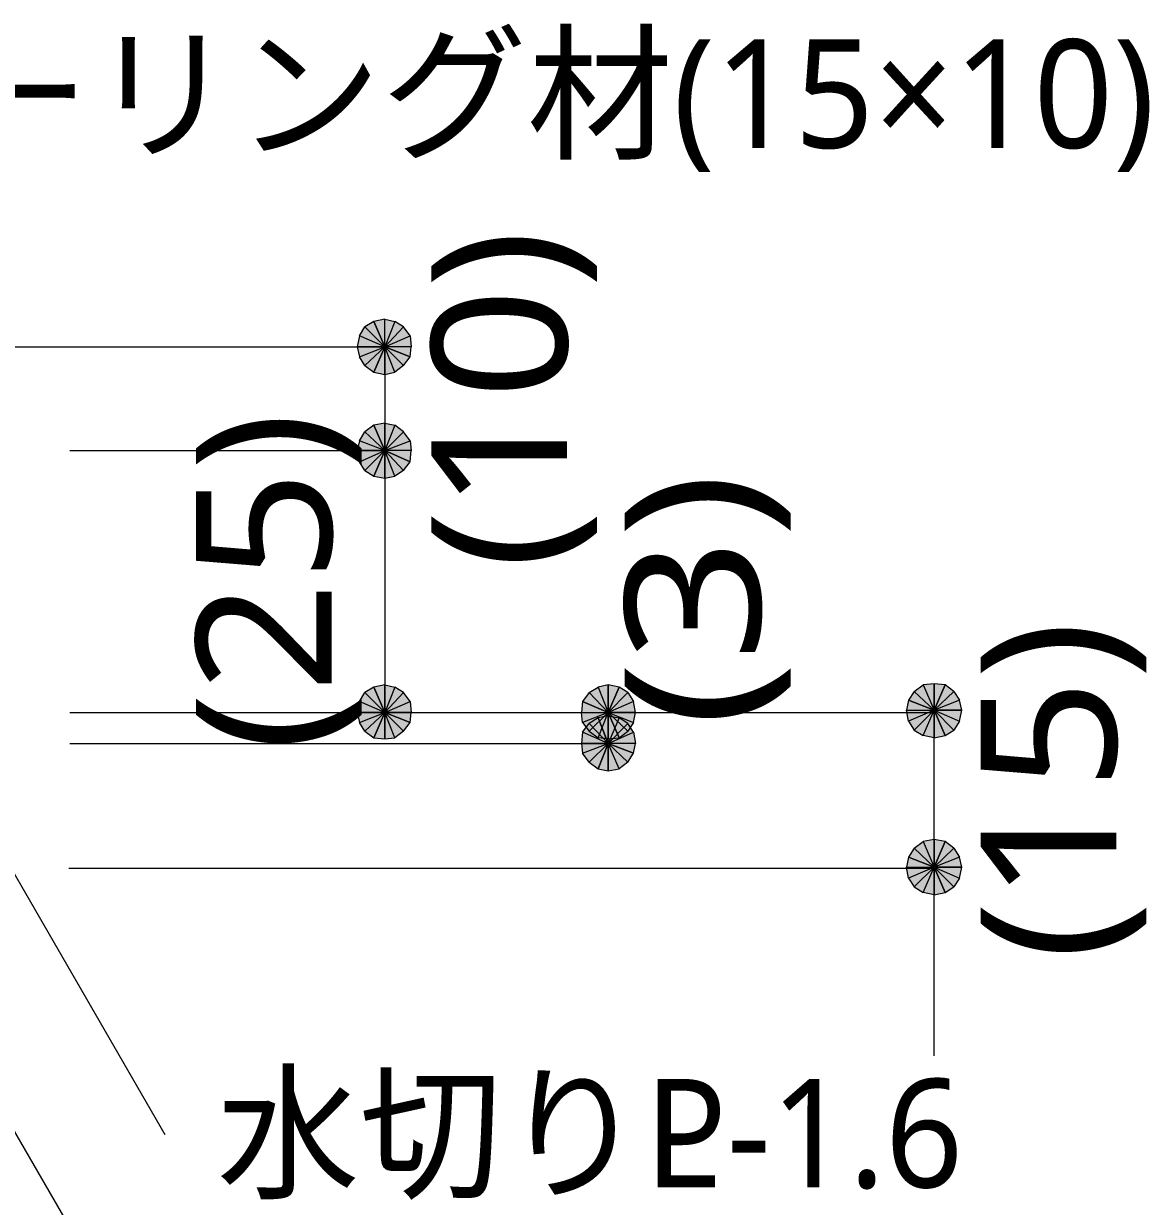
# Model space of a CAD drawing. Header units: millimetres. Extents: x 0 to 420, y 0 to 297.
# Drawn here: x 332.24 to 353.8, y 240.09 to 262.75 of the extents above; entities that cross this region are included whole.
import ezdxf
from ezdxf.enums import TextEntityAlignment as Align

# ---------------------------------------------------------------- set-up
doc = ezdxf.new("R2010")
doc.units = ezdxf.units.MM
doc.styles.add('kst32b', font='NotoSansJP-Variable.ttf')

msp = doc.modelspace()

# ---------------------------------------------------------------- hatches: boundary and pattern name
h = msp.add_hatch(color=7)
h.paths.add_polyline_path([(338.942, 257.048), (338.772, 256.942), (339.154, 256.561), (338.942, 257.048)])
h.paths.add_polyline_path([(338.772, 256.942), (339.154, 256.561), (338.667, 256.773), (338.772, 256.942)])
h.paths.add_polyline_path([(339.154, 256.561), (338.667, 256.773), (338.624, 256.561), (339.154, 256.561)])
h = msp.add_hatch(color=7)
h.paths.add_polyline_path([(339.513, 256.942), (339.344, 257.048), (339.154, 256.561), (339.513, 256.942)])
h.paths.add_polyline_path([(339.344, 257.048), (339.154, 256.561), (339.154, 257.09), (339.344, 257.048)])
h.paths.add_polyline_path([(339.154, 256.561), (339.154, 257.09), (338.942, 257.048), (339.154, 256.561)])
h = msp.add_hatch(color=7)
h.paths.add_polyline_path([(339.64, 256.371), (339.662, 256.561), (339.154, 256.561), (339.64, 256.371)])
h.paths.add_polyline_path([(339.662, 256.561), (339.154, 256.561), (339.64, 256.773), (339.662, 256.561)])
h.paths.add_polyline_path([(339.154, 256.561), (339.64, 256.773), (339.513, 256.942), (339.154, 256.561)])
h = msp.add_hatch(color=7)
h.paths.add_polyline_path([(338.624, 256.561), (338.667, 256.371), (339.154, 256.561), (338.624, 256.561)])
h.paths.add_polyline_path([(338.667, 256.371), (339.154, 256.561), (338.772, 256.201), (338.667, 256.371)])
h.paths.add_polyline_path([(339.154, 256.561), (338.772, 256.201), (338.942, 256.074), (339.154, 256.561)])
for points in [[(338.942, 256.074), (339.154, 256.032), (339.154, 256.561), (338.942, 256.074)], [(338.942, 254.085), (339.154, 254.042), (339.154, 254.571), (338.942, 254.085)], [(343.641, 250.042), (343.429, 250.084), (343.429, 249.555), (343.641, 250.042)], [(349.885, 250.084), (349.673, 250.105), (349.673, 249.597), (349.885, 250.084)], [(338.942, 249.068), (339.154, 249.047), (339.154, 249.555), (338.942, 249.068)], [(343.239, 248.475), (343.429, 248.433), (343.429, 248.962), (343.239, 248.475)], [(343.239, 248.475), (343.429, 248.433), (343.429, 248.962), (343.239, 248.475)], [(349.885, 247.079), (349.673, 247.121), (349.673, 246.592), (349.885, 247.079)]]:
    msp.add_hatch(color=7).paths.add_polyline_path(points)
h = msp.add_hatch(color=7)
h.paths.add_polyline_path([(339.154, 256.032), (339.344, 256.074), (339.154, 256.561), (339.154, 256.032)])
h.paths.add_polyline_path([(339.344, 256.074), (339.154, 256.561), (339.513, 256.201), (339.344, 256.074)])
h.paths.add_polyline_path([(339.154, 256.561), (339.513, 256.201), (339.64, 256.371), (339.154, 256.561)])
h = msp.add_hatch(color=7)
h.paths.add_polyline_path([(338.942, 255.058), (338.772, 254.931), (339.154, 254.571), (338.942, 255.058)])
h.paths.add_polyline_path([(338.772, 254.931), (339.154, 254.571), (338.667, 254.762), (338.772, 254.931)])
h.paths.add_polyline_path([(339.154, 254.571), (338.667, 254.762), (338.624, 254.571), (339.154, 254.571)])
h = msp.add_hatch(color=7)
h.paths.add_polyline_path([(339.513, 254.931), (339.344, 255.058), (339.154, 254.571), (339.513, 254.931)])
h.paths.add_polyline_path([(339.344, 255.058), (339.154, 254.571), (339.154, 255.101), (339.344, 255.058)])
h.paths.add_polyline_path([(339.154, 254.571), (339.154, 255.101), (338.942, 255.058), (339.154, 254.571)])
h = msp.add_hatch(color=7)
h.paths.add_polyline_path([(339.64, 254.36), (339.662, 254.571), (339.154, 254.571), (339.64, 254.36)])
h.paths.add_polyline_path([(339.662, 254.571), (339.154, 254.571), (339.64, 254.762), (339.662, 254.571)])
h.paths.add_polyline_path([(339.154, 254.571), (339.64, 254.762), (339.513, 254.931), (339.154, 254.571)])
h = msp.add_hatch(color=7)
h.paths.add_polyline_path([(338.624, 254.571), (338.667, 254.36), (339.154, 254.571), (338.624, 254.571)])
h.paths.add_polyline_path([(338.667, 254.36), (339.154, 254.571), (338.772, 254.19), (338.667, 254.36)])
h.paths.add_polyline_path([(339.154, 254.571), (338.772, 254.19), (338.942, 254.085), (339.154, 254.571)])
h = msp.add_hatch(color=7)
h.paths.add_polyline_path([(339.154, 254.042), (339.344, 254.085), (339.154, 254.571), (339.154, 254.042)])
h.paths.add_polyline_path([(339.344, 254.085), (339.154, 254.571), (339.513, 254.19), (339.344, 254.085)])
h.paths.add_polyline_path([(339.154, 254.571), (339.513, 254.19), (339.64, 254.36), (339.154, 254.571)])
h = msp.add_hatch(color=7)
h.paths.add_polyline_path([(338.942, 250.042), (338.772, 249.936), (339.154, 249.555), (338.942, 250.042)])
h.paths.add_polyline_path([(338.772, 249.936), (339.154, 249.555), (338.667, 249.767), (338.772, 249.936)])
h.paths.add_polyline_path([(339.154, 249.555), (338.667, 249.767), (338.624, 249.555), (339.154, 249.555)])
h = msp.add_hatch(color=7)
h.paths.add_polyline_path([(339.513, 249.936), (339.344, 250.042), (339.154, 249.555), (339.513, 249.936)])
h.paths.add_polyline_path([(339.344, 250.042), (339.154, 249.555), (339.154, 250.084), (339.344, 250.042)])
h.paths.add_polyline_path([(339.154, 249.555), (339.154, 250.084), (338.942, 250.042), (339.154, 249.555)])
h = msp.add_hatch(color=7)
h.paths.add_polyline_path([(343.429, 250.084), (343.239, 250.042), (343.429, 249.555), (343.429, 250.084)])
h.paths.add_polyline_path([(343.239, 250.042), (343.429, 249.555), (343.069, 249.936), (343.239, 250.042)])
h.paths.add_polyline_path([(343.429, 249.555), (343.069, 249.936), (342.942, 249.767), (343.429, 249.555)])
h = msp.add_hatch(color=7)
h.paths.add_polyline_path([(343.958, 249.555), (343.916, 249.767), (343.429, 249.555), (343.958, 249.555)])
h.paths.add_polyline_path([(343.916, 249.767), (343.429, 249.555), (343.81, 249.936), (343.916, 249.767)])
h.paths.add_polyline_path([(343.429, 249.555), (343.81, 249.936), (343.641, 250.042), (343.429, 249.555)])
h = msp.add_hatch(color=7)
h.paths.add_polyline_path([(349.673, 250.105), (349.462, 250.084), (349.673, 249.597), (349.673, 250.105)])
h.paths.add_polyline_path([(349.462, 250.084), (349.673, 249.597), (349.292, 249.957), (349.462, 250.084)])
h.paths.add_polyline_path([(349.673, 249.597), (349.292, 249.957), (349.187, 249.788), (349.673, 249.597)])
h = msp.add_hatch(color=7)
h.paths.add_polyline_path([(350.203, 249.597), (350.16, 249.788), (349.673, 249.597), (350.203, 249.597)])
h.paths.add_polyline_path([(350.16, 249.788), (349.673, 249.597), (350.054, 249.957), (350.16, 249.788)])
h.paths.add_polyline_path([(349.673, 249.597), (350.054, 249.957), (349.885, 250.084), (349.673, 249.597)])
h = msp.add_hatch(color=7)
h.paths.add_polyline_path([(339.64, 249.364), (339.662, 249.555), (339.154, 249.555), (339.64, 249.364)])
h.paths.add_polyline_path([(339.662, 249.555), (339.154, 249.555), (339.64, 249.767), (339.662, 249.555)])
h.paths.add_polyline_path([(339.154, 249.555), (339.64, 249.767), (339.513, 249.936), (339.154, 249.555)])
h = msp.add_hatch(color=7)
h.paths.add_polyline_path([(342.942, 249.767), (342.921, 249.555), (343.429, 249.555), (342.942, 249.767)])
h.paths.add_polyline_path([(342.921, 249.555), (343.429, 249.555), (342.942, 249.364), (342.921, 249.555)])
h.paths.add_polyline_path([(343.429, 249.555), (342.942, 249.364), (343.069, 249.195), (343.429, 249.555)])
h = msp.add_hatch(color=7)
h.paths.add_polyline_path([(349.187, 249.788), (349.144, 249.597), (349.673, 249.597), (349.187, 249.788)])
h.paths.add_polyline_path([(349.144, 249.597), (349.673, 249.597), (349.187, 249.386), (349.144, 249.597)])
h.paths.add_polyline_path([(349.673, 249.597), (349.187, 249.386), (349.292, 249.216), (349.673, 249.597)])
h = msp.add_hatch(color=7)
h.paths.add_polyline_path([(338.624, 249.555), (338.667, 249.364), (339.154, 249.555), (338.624, 249.555)])
h.paths.add_polyline_path([(338.667, 249.364), (339.154, 249.555), (338.772, 249.195), (338.667, 249.364)])
h.paths.add_polyline_path([(339.154, 249.555), (338.772, 249.195), (338.942, 249.068), (339.154, 249.555)])
h = msp.add_hatch(color=7)
h.paths.add_polyline_path([(339.154, 249.047), (339.344, 249.068), (339.154, 249.555), (339.154, 249.047)])
h.paths.add_polyline_path([(339.344, 249.068), (339.154, 249.555), (339.513, 249.195), (339.344, 249.068)])
h.paths.add_polyline_path([(339.154, 249.555), (339.513, 249.195), (339.64, 249.364), (339.154, 249.555)])
h = msp.add_hatch(color=7)
h.paths.add_polyline_path([(343.069, 249.195), (343.239, 249.068), (343.429, 249.555), (343.069, 249.195)])
h.paths.add_polyline_path([(343.239, 249.068), (343.429, 249.555), (343.429, 249.047), (343.239, 249.068)])
h.paths.add_polyline_path([(343.429, 249.555), (343.429, 249.047), (343.641, 249.068), (343.429, 249.555)])
h = msp.add_hatch(color=7)
h.paths.add_polyline_path([(343.641, 249.068), (343.81, 249.195), (343.429, 249.555), (343.641, 249.068)])
h.paths.add_polyline_path([(343.81, 249.195), (343.429, 249.555), (343.916, 249.364), (343.81, 249.195)])
h.paths.add_polyline_path([(343.429, 249.555), (343.916, 249.364), (343.958, 249.555), (343.429, 249.555)])
h = msp.add_hatch(color=7)
h.paths.add_polyline_path([(349.292, 249.216), (349.462, 249.111), (349.673, 249.597), (349.292, 249.216)])
h.paths.add_polyline_path([(349.462, 249.111), (349.673, 249.597), (349.673, 249.068), (349.462, 249.111)])
h.paths.add_polyline_path([(349.673, 249.597), (349.673, 249.068), (349.885, 249.111), (349.673, 249.597)])
h = msp.add_hatch(color=7)
h.paths.add_polyline_path([(349.885, 249.111), (350.054, 249.216), (349.673, 249.597), (349.885, 249.111)])
h.paths.add_polyline_path([(350.054, 249.216), (349.673, 249.597), (350.16, 249.386), (350.054, 249.216)])
h.paths.add_polyline_path([(349.673, 249.597), (350.16, 249.386), (350.203, 249.597), (349.673, 249.597)])
h = msp.add_hatch(color=7)
h.paths.add_polyline_path([(343.239, 249.449), (343.069, 249.343), (343.429, 248.962), (343.239, 249.449)])
h.paths.add_polyline_path([(343.069, 249.343), (343.429, 248.962), (342.942, 249.174), (343.069, 249.343)])
h.paths.add_polyline_path([(343.429, 248.962), (342.942, 249.174), (342.921, 248.962), (343.429, 248.962)])
h = msp.add_hatch(color=7)
h.paths.add_polyline_path([(343.239, 249.449), (343.069, 249.343), (343.429, 248.962), (343.239, 249.449)])
h.paths.add_polyline_path([(343.069, 249.343), (343.429, 248.962), (342.942, 249.174), (343.069, 249.343)])
h.paths.add_polyline_path([(343.429, 248.962), (342.942, 249.174), (342.921, 248.962), (343.429, 248.962)])
h = msp.add_hatch(color=7)
h.paths.add_polyline_path([(343.81, 249.343), (343.641, 249.449), (343.429, 248.962), (343.81, 249.343)])
h.paths.add_polyline_path([(343.641, 249.449), (343.429, 248.962), (343.429, 249.491), (343.641, 249.449)])
h.paths.add_polyline_path([(343.429, 248.962), (343.429, 249.491), (343.239, 249.449), (343.429, 248.962)])
h = msp.add_hatch(color=7)
h.paths.add_polyline_path([(343.81, 249.343), (343.641, 249.449), (343.429, 248.962), (343.81, 249.343)])
h.paths.add_polyline_path([(343.641, 249.449), (343.429, 248.962), (343.429, 249.491), (343.641, 249.449)])
h.paths.add_polyline_path([(343.429, 248.962), (343.429, 249.491), (343.239, 249.449), (343.429, 248.962)])
h = msp.add_hatch(color=7)
h.paths.add_polyline_path([(343.916, 248.772), (343.958, 248.962), (343.429, 248.962), (343.916, 248.772)])
h.paths.add_polyline_path([(343.958, 248.962), (343.429, 248.962), (343.916, 249.174), (343.958, 248.962)])
h.paths.add_polyline_path([(343.429, 248.962), (343.916, 249.174), (343.81, 249.343), (343.429, 248.962)])
h = msp.add_hatch(color=7)
h.paths.add_polyline_path([(343.916, 248.772), (343.958, 248.962), (343.429, 248.962), (343.916, 248.772)])
h.paths.add_polyline_path([(343.958, 248.962), (343.429, 248.962), (343.916, 249.174), (343.958, 248.962)])
h.paths.add_polyline_path([(343.429, 248.962), (343.916, 249.174), (343.81, 249.343), (343.429, 248.962)])
h = msp.add_hatch(color=7)
h.paths.add_polyline_path([(342.921, 248.962), (342.942, 248.772), (343.429, 248.962), (342.921, 248.962)])
h.paths.add_polyline_path([(342.942, 248.772), (343.429, 248.962), (343.069, 248.603), (342.942, 248.772)])
h.paths.add_polyline_path([(343.429, 248.962), (343.069, 248.603), (343.239, 248.475), (343.429, 248.962)])
h = msp.add_hatch(color=7)
h.paths.add_polyline_path([(342.921, 248.962), (342.942, 248.772), (343.429, 248.962), (342.921, 248.962)])
h.paths.add_polyline_path([(342.942, 248.772), (343.429, 248.962), (343.069, 248.603), (342.942, 248.772)])
h.paths.add_polyline_path([(343.429, 248.962), (343.069, 248.603), (343.239, 248.475), (343.429, 248.962)])
h = msp.add_hatch(color=7)
h.paths.add_polyline_path([(343.429, 248.433), (343.641, 248.475), (343.429, 248.962), (343.429, 248.433)])
h.paths.add_polyline_path([(343.641, 248.475), (343.429, 248.962), (343.81, 248.603), (343.641, 248.475)])
h.paths.add_polyline_path([(343.429, 248.962), (343.81, 248.603), (343.916, 248.772), (343.429, 248.962)])
h = msp.add_hatch(color=7)
h.paths.add_polyline_path([(343.429, 248.433), (343.641, 248.475), (343.429, 248.962), (343.429, 248.433)])
h.paths.add_polyline_path([(343.641, 248.475), (343.429, 248.962), (343.81, 248.603), (343.641, 248.475)])
h.paths.add_polyline_path([(343.429, 248.962), (343.81, 248.603), (343.916, 248.772), (343.429, 248.962)])
h = msp.add_hatch(color=7)
h.paths.add_polyline_path([(349.673, 247.121), (349.462, 247.079), (349.673, 246.592), (349.673, 247.121)])
h.paths.add_polyline_path([(349.462, 247.079), (349.673, 246.592), (349.292, 246.951), (349.462, 247.079)])
h.paths.add_polyline_path([(349.673, 246.592), (349.292, 246.951), (349.187, 246.782), (349.673, 246.592)])
h = msp.add_hatch(color=7)
h.paths.add_polyline_path([(350.203, 246.592), (350.16, 246.782), (349.673, 246.592), (350.203, 246.592)])
h.paths.add_polyline_path([(350.16, 246.782), (349.673, 246.592), (350.054, 246.951), (350.16, 246.782)])
h.paths.add_polyline_path([(349.673, 246.592), (350.054, 246.951), (349.885, 247.079), (349.673, 246.592)])
h = msp.add_hatch(color=7)
h.paths.add_polyline_path([(349.187, 246.782), (349.144, 246.592), (349.673, 246.592), (349.187, 246.782)])
h.paths.add_polyline_path([(349.144, 246.592), (349.673, 246.592), (349.187, 246.38), (349.144, 246.592)])
h.paths.add_polyline_path([(349.673, 246.592), (349.187, 246.38), (349.292, 246.211), (349.673, 246.592)])
h = msp.add_hatch(color=7)
h.paths.add_polyline_path([(349.292, 246.211), (349.462, 246.105), (349.673, 246.592), (349.292, 246.211)])
h.paths.add_polyline_path([(349.462, 246.105), (349.673, 246.592), (349.673, 246.062), (349.462, 246.105)])
h.paths.add_polyline_path([(349.673, 246.592), (349.673, 246.062), (349.885, 246.105), (349.673, 246.592)])
h = msp.add_hatch(color=7)
h.paths.add_polyline_path([(349.885, 246.105), (350.054, 246.211), (349.673, 246.592), (349.885, 246.105)])
h.paths.add_polyline_path([(350.054, 246.211), (349.673, 246.592), (350.16, 246.38), (350.054, 246.211)])
h.paths.add_polyline_path([(349.673, 246.592), (350.16, 246.38), (350.203, 246.592), (349.673, 246.592)])

# ---------------------------------------------------------------- linework, layer by layer
at = {"lineweight": 0}
for points in [[(338.942, 257.048), (338.772, 256.942), (339.154, 256.561)], [(339.154, 256.561), (339.154, 257.09), (338.942, 257.048)], [(339.344, 257.048), (339.154, 256.561), (339.154, 257.09)], [(339.513, 256.942), (339.344, 257.048), (339.154, 256.561)], [(339.154, 256.561), (338.667, 256.773), (338.624, 256.561)], [(338.772, 256.942), (339.154, 256.561), (338.667, 256.773)], [(339.154, 256.561), (339.64, 256.773), (339.513, 256.942)], [(339.662, 256.561), (339.154, 256.561), (339.64, 256.773)], [(338.624, 256.561), (338.667, 256.371), (339.154, 256.561)], [(338.667, 256.371), (339.154, 256.561), (338.772, 256.201)], [(339.154, 256.561), (338.772, 256.201), (338.942, 256.074)], [(338.942, 256.074), (339.154, 256.032), (339.154, 256.561)], [(339.154, 256.032), (339.344, 256.074), (339.154, 256.561)], [(339.344, 256.074), (339.154, 256.561), (339.513, 256.201)], [(339.154, 256.561), (339.513, 256.201), (339.64, 256.371)], [(339.64, 256.371), (339.662, 256.561), (339.154, 256.561)], [(338.942, 255.058), (338.772, 254.931), (339.154, 254.571)], [(339.154, 254.571), (339.154, 255.101), (338.942, 255.058)], [(339.344, 255.058), (339.154, 254.571), (339.154, 255.101)], [(339.513, 254.931), (339.344, 255.058), (339.154, 254.571)], [(339.154, 254.571), (338.667, 254.762), (338.624, 254.571)], [(338.772, 254.931), (339.154, 254.571), (338.667, 254.762)], [(339.154, 254.571), (339.64, 254.762), (339.513, 254.931)], [(339.662, 254.571), (339.154, 254.571), (339.64, 254.762)], [(338.624, 254.571), (338.667, 254.36), (339.154, 254.571)], [(338.667, 254.36), (339.154, 254.571), (338.772, 254.19)], [(339.154, 254.571), (338.772, 254.19), (338.942, 254.085)], [(338.942, 254.085), (339.154, 254.042), (339.154, 254.571)], [(339.154, 254.042), (339.344, 254.085), (339.154, 254.571)], [(339.344, 254.085), (339.154, 254.571), (339.513, 254.19)], [(339.154, 254.571), (339.513, 254.19), (339.64, 254.36)], [(339.64, 254.36), (339.662, 254.571), (339.154, 254.571)], [(338.942, 250.042), (338.772, 249.936), (339.154, 249.555)], [(339.154, 249.555), (339.154, 250.084), (338.942, 250.042)], [(339.344, 250.042), (339.154, 249.555), (339.154, 250.084)], [(339.513, 249.936), (339.344, 250.042), (339.154, 249.555)], [(343.239, 250.042), (343.429, 249.555), (343.069, 249.936)], [(343.429, 250.084), (343.239, 250.042), (343.429, 249.555)], [(343.641, 250.042), (343.429, 250.084), (343.429, 249.555)], [(343.429, 249.555), (343.81, 249.936), (343.641, 250.042)], [(349.462, 250.084), (349.673, 249.597), (349.292, 249.957)], [(349.673, 250.105), (349.462, 250.084), (349.673, 249.597)], [(349.885, 250.084), (349.673, 250.105), (349.673, 249.597)], [(349.673, 249.597), (350.054, 249.957), (349.885, 250.084)], [(339.154, 249.555), (338.667, 249.767), (338.624, 249.555)], [(338.772, 249.936), (339.154, 249.555), (338.667, 249.767)], [(339.154, 249.555), (339.64, 249.767), (339.513, 249.936)], [(339.662, 249.555), (339.154, 249.555), (339.64, 249.767)], [(342.942, 249.767), (342.921, 249.555), (343.429, 249.555)], [(343.429, 249.555), (343.069, 249.936), (342.942, 249.767)], [(343.916, 249.767), (343.429, 249.555), (343.81, 249.936)], [(343.958, 249.555), (343.916, 249.767), (343.429, 249.555)], [(349.187, 249.788), (349.144, 249.597), (349.673, 249.597)], [(349.673, 249.597), (349.292, 249.957), (349.187, 249.788)], [(350.16, 249.788), (349.673, 249.597), (350.054, 249.957)], [(350.203, 249.597), (350.16, 249.788), (349.673, 249.597)], [(338.624, 249.555), (338.667, 249.364), (339.154, 249.555)], [(338.667, 249.364), (339.154, 249.555), (338.772, 249.195)], [(339.154, 249.555), (338.772, 249.195), (338.942, 249.068)], [(338.942, 249.068), (339.154, 249.047), (339.154, 249.555)], [(339.154, 249.047), (339.344, 249.068), (339.154, 249.555)], [(339.344, 249.068), (339.154, 249.555), (339.513, 249.195)], [(339.154, 249.555), (339.513, 249.195), (339.64, 249.364)], [(339.64, 249.364), (339.662, 249.555), (339.154, 249.555)], [(342.921, 249.555), (343.429, 249.555), (342.942, 249.364)], [(343.429, 249.555), (342.942, 249.364), (343.069, 249.195)], [(343.069, 249.195), (343.239, 249.068), (343.429, 249.555)], [(343.239, 249.068), (343.429, 249.555), (343.429, 249.047)], [(343.429, 249.555), (343.429, 249.047), (343.641, 249.068)], [(343.641, 249.068), (343.81, 249.195), (343.429, 249.555)], [(343.81, 249.195), (343.429, 249.555), (343.916, 249.364)], [(343.429, 249.555), (343.916, 249.364), (343.958, 249.555)], [(349.144, 249.597), (349.673, 249.597), (349.187, 249.386)], [(349.673, 249.597), (349.187, 249.386), (349.292, 249.216)], [(349.292, 249.216), (349.462, 249.111), (349.673, 249.597)], [(349.462, 249.111), (349.673, 249.597), (349.673, 249.068)], [(349.673, 249.597), (349.673, 249.068), (349.885, 249.111)], [(349.885, 249.111), (350.054, 249.216), (349.673, 249.597)], [(350.054, 249.216), (349.673, 249.597), (350.16, 249.386)], [(349.673, 249.597), (350.16, 249.386), (350.203, 249.597)], [(343.069, 249.343), (343.429, 248.962), (342.942, 249.174)], [(343.069, 249.343), (343.429, 248.962), (342.942, 249.174)], [(343.239, 249.449), (343.069, 249.343), (343.429, 248.962)], [(343.239, 249.449), (343.069, 249.343), (343.429, 248.962)], [(343.429, 248.962), (343.429, 249.491), (343.239, 249.449)], [(343.429, 248.962), (343.429, 249.491), (343.239, 249.449)], [(343.641, 249.449), (343.429, 248.962), (343.429, 249.491)], [(343.641, 249.449), (343.429, 248.962), (343.429, 249.491)], [(343.81, 249.343), (343.641, 249.449), (343.429, 248.962)], [(343.81, 249.343), (343.641, 249.449), (343.429, 248.962)], [(343.429, 248.962), (343.916, 249.174), (343.81, 249.343)], [(343.429, 248.962), (343.916, 249.174), (343.81, 249.343)], [(343.429, 248.962), (342.942, 249.174), (342.921, 248.962)], [(343.429, 248.962), (342.942, 249.174), (342.921, 248.962)], [(343.958, 248.962), (343.429, 248.962), (343.916, 249.174)], [(343.958, 248.962), (343.429, 248.962), (343.916, 249.174)], [(342.921, 248.962), (342.942, 248.772), (343.429, 248.962)], [(342.921, 248.962), (342.942, 248.772), (343.429, 248.962)], [(342.942, 248.772), (343.429, 248.962), (343.069, 248.603)], [(342.942, 248.772), (343.429, 248.962), (343.069, 248.603)], [(343.429, 248.962), (343.069, 248.603), (343.239, 248.475)], [(343.429, 248.962), (343.069, 248.603), (343.239, 248.475)], [(343.239, 248.475), (343.429, 248.433), (343.429, 248.962)], [(343.239, 248.475), (343.429, 248.433), (343.429, 248.962)], [(343.429, 248.433), (343.641, 248.475), (343.429, 248.962)], [(343.641, 248.475), (343.429, 248.962), (343.81, 248.603)], [(343.429, 248.962), (343.81, 248.603), (343.916, 248.772)], [(343.916, 248.772), (343.958, 248.962), (343.429, 248.962)], [(343.429, 248.433), (343.641, 248.475), (343.429, 248.962)], [(343.641, 248.475), (343.429, 248.962), (343.81, 248.603)], [(343.429, 248.962), (343.81, 248.603), (343.916, 248.772)], [(343.916, 248.772), (343.958, 248.962), (343.429, 248.962)], [(349.462, 247.079), (349.673, 246.592), (349.292, 246.951)], [(349.673, 247.121), (349.462, 247.079), (349.673, 246.592)], [(349.885, 247.079), (349.673, 247.121), (349.673, 246.592)], [(349.673, 246.592), (350.054, 246.951), (349.885, 247.079)], [(349.673, 246.592), (349.292, 246.951), (349.187, 246.782)], [(350.16, 246.782), (349.673, 246.592), (350.054, 246.951)], [(349.187, 246.782), (349.144, 246.592), (349.673, 246.592)], [(349.144, 246.592), (349.673, 246.592), (349.187, 246.38)], [(349.673, 246.592), (349.187, 246.38), (349.292, 246.211)], [(349.292, 246.211), (349.462, 246.105), (349.673, 246.592)], [(349.462, 246.105), (349.673, 246.592), (349.673, 246.062)], [(350.203, 246.592), (350.16, 246.782), (349.673, 246.592)], [(349.673, 246.592), (349.673, 246.062), (349.885, 246.105)], [(349.885, 246.105), (350.054, 246.211), (349.673, 246.592)], [(350.054, 246.211), (349.673, 246.592), (350.16, 246.38)], [(349.673, 246.592), (350.16, 246.38), (350.203, 246.592)]]:
    msp.add_lwpolyline(points, close=True, dxfattribs=at)
at = {"lineweight": 13}
for points in [[(327.47, 256.561), (339.154, 256.561)], [(339.154, 256.561), (339.154, 254.571), (339.154, 249.555)], [(327.194, 254.889), (334.941, 241.469)], [(333.121, 254.571), (339.154, 254.571)], [(326.644, 250.888), (334.941, 236.537)], [(343.429, 248.962), (343.429, 249.978)], [(333.121, 249.555), (349.673, 249.555)], [(343.429, 248.962), (343.429, 249.555)], [(343.45, 249.555), (343.471, 249.555)], [(349.673, 246.571), (349.673, 249.555)], [(333.121, 248.962), (343.471, 248.962)], [(343.45, 248.962), (343.471, 248.962)], [(333.1, 246.571), (349.673, 246.571)], [(349.673, 242.972), (349.673, 246.571)]]:
    msp.add_lwpolyline(points, dxfattribs=at)

# ---------------------------------------------------------------- texts
at = {"style": 'kst32b'}
for s, height, p, p2 in [('シーリング材(15×10)', 2.07913, (327.914, 260.371), (353.903, 260.371)), ('(10)', 2.5989, (342.646, 252.307), (342.646, 258.804)), ('(25)', 2.5989, (338.137, 248.814), (338.137, 255.311)), ('(3)', 2.5989, (346.35, 249.28), (346.35, 254.153)), ('(15)', 2.5989, (353.166, 244.814), (353.166, 251.311)), ('水切りP-1.6', 2.0791, (335.936, 240.453), (350.23, 240.453))]:
    msp.add_text(s, height=height, dxfattribs=at).set_placement(p, p2, align=Align.FIT)
msp.add_text('L', height=2.079, dxfattribs=at).set_placement((344.128, 240.453))

doc.saveas('drawing.dxf')
